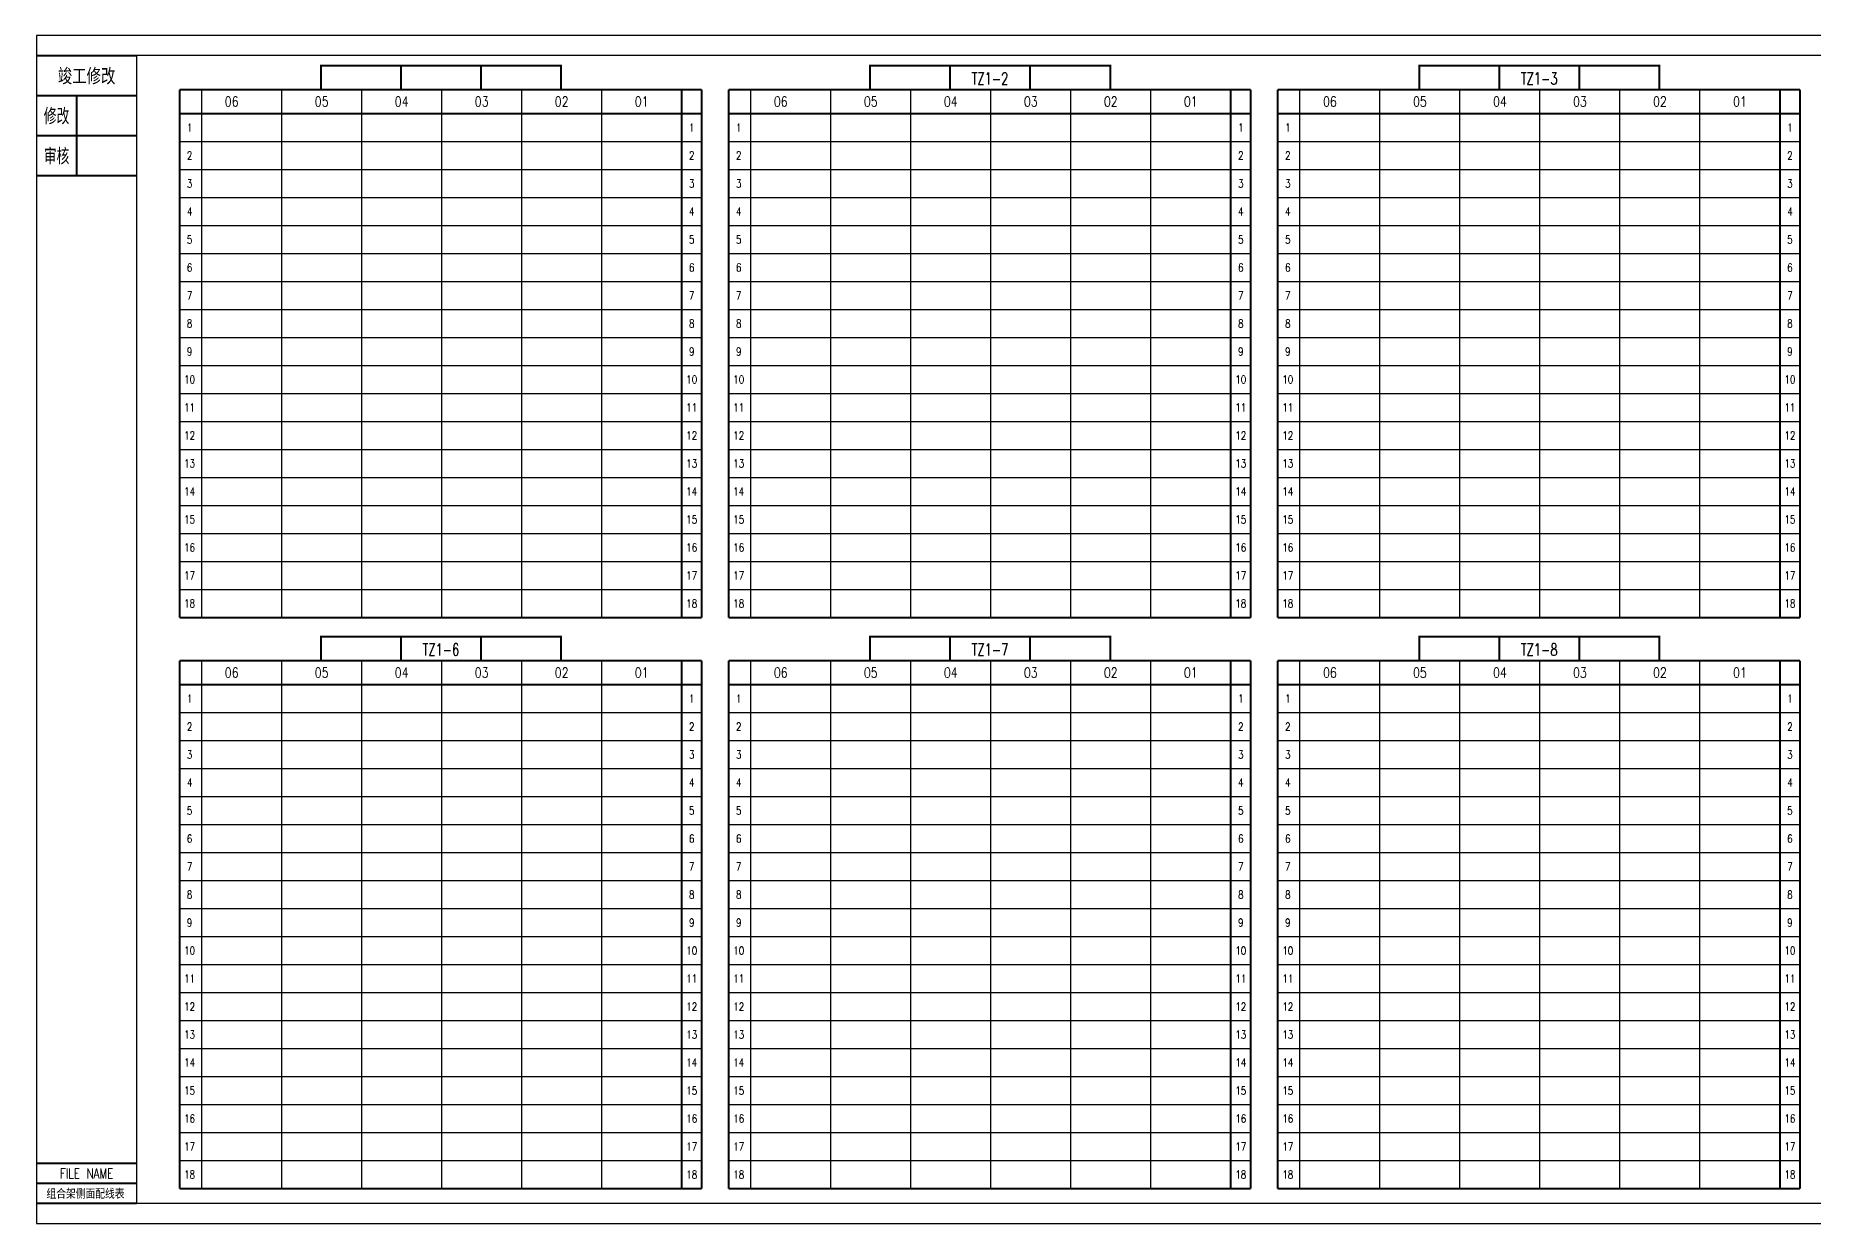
# Model space of a CAD drawing. Extents: x -42 to 714, y -278 to 19.
# Drawn here: x -41.5 to 402.9, y -277.5 to 19.5 of the extents above; entities that cross this region are included whole.
import ezdxf
from ezdxf.enums import TextEntityAlignment as Align

# ---------------------------------------------------------------- set-up
doc = ezdxf.new("R2010")
doc.units = 0
doc.header["$MEASUREMENT"] = 0
doc.layers.get('0').update_dxf_attribs({"linetype": 'CONTINUOUS'})
doc.layers.add('DEFINE', color=7, linetype='CONTINUOUS')
doc.styles.add('CHINESE', font='txt.shx', dxfattribs={"width": 0.7, "bigfont": 'hztxt.shx'})
doc.styles.get("Standard").update_dxf_attribs({"font": 'txt.shx', "width": 0.7, "bigfont": 'hztxt.shx'})

msp = doc.modelspace()

# ---------------------------------------------------------------- linework, layer by layer
for points in [[(713.63, 19.5), (-41.27, 19.5)], [(-41.27, 19.5), (-41.27, -277.5)], [(-16.27, 14.5), (-16.27, -272.5)], [(0, -126), (0, 6)], [(20, -126), (20, 6)], [(40, -126), (40, 6)], [(60, -126), (60, 6)], [(80, -126), (80, 6)], [(100, -126), (100, 6)], [(137.27, -126), (137.27, 6)], [(157.27, -126), (157.27, 6)], [(177.27, -126), (177.27, 6)], [(197.27, -126), (197.27, 6)], [(217.27, -126), (217.27, 6)], [(237.27, -126), (237.27, 6)], [(274.54, -126), (274.54, 6)], [(294.54, -126), (294.54, 6)], [(314.54, -126), (314.54, 6)], [(334.54, -126), (334.54, 6)], [(354.54, -126), (354.54, 6)], [(374.54, -126), (374.54, 6)], [(-5.52, -7), (-5.52, -7)], [(-5.52, -7), (0, -7)], [(0, -7), (125, -7)], [(131.75, -7), (131.75, -7)], [(131.75, -7), (137.27, -7)], [(137.27, -7), (262.27, -7)], [(269.02, -7), (269.02, -7)], [(269.02, -7), (274.54, -7)], [(274.54, -7), (399.54, -7)], [(-5.52, -14), (-5.52, -14)], [(-5.52, -14), (0, -14)], [(0, -14), (125, -14)], [(131.75, -14), (131.75, -14)], [(131.75, -14), (137.27, -14)], [(137.27, -14), (262.27, -14)], [(269.02, -14), (269.02, -14)], [(269.02, -14), (274.54, -14)], [(274.54, -14), (399.54, -14)], [(-5.52, -21), (-5.52, -21)], [(-5.52, -21), (0, -21)], [(0, -21), (125, -21)], [(131.75, -21), (131.75, -21)], [(131.75, -21), (137.27, -21)], [(137.27, -21), (262.27, -21)], [(269.02, -21), (269.02, -21)], [(269.02, -21), (274.54, -21)], [(274.54, -21), (399.54, -21)], [(-5.52, -28), (-5.52, -28)], [(-5.52, -28), (0, -28)], [(0, -28), (125, -28)], [(131.75, -28), (131.75, -28)], [(131.75, -28), (137.27, -28)], [(137.27, -28), (262.27, -28)], [(269.02, -28), (269.02, -28)], [(269.02, -28), (274.54, -28)], [(274.54, -28), (399.54, -28)], [(-5.52, -35), (-5.52, -35)], [(-5.52, -35), (0, -35)], [(0, -35), (125, -35)], [(131.75, -35), (131.75, -35)], [(131.75, -35), (137.27, -35)], [(137.27, -35), (262.27, -35)], [(269.02, -35), (269.02, -35)], [(269.02, -35), (274.54, -35)], [(274.54, -35), (399.54, -35)], [(-5.52, -42), (-5.52, -42)], [(-5.52, -42), (0, -42)], [(0, -42), (125, -42)], [(131.75, -42), (131.75, -42)], [(131.75, -42), (137.27, -42)], [(137.27, -42), (262.27, -42)], [(269.02, -42), (269.02, -42)], [(269.02, -42), (274.54, -42)], [(274.54, -42), (399.54, -42)], [(-5.52, -49), (-5.52, -49)], [(-5.52, -49), (0, -49)], [(0, -49), (125, -49)], [(131.75, -49), (131.75, -49)], [(131.75, -49), (137.27, -49)], [(137.27, -49), (262.27, -49)], [(269.02, -49), (269.02, -49)], [(269.02, -49), (274.54, -49)], [(274.54, -49), (399.54, -49)], [(-5.52, -56), (-5.52, -56)], [(-5.52, -56), (0, -56)], [(0, -56), (125, -56)], [(131.75, -56), (131.75, -56)], [(131.75, -56), (137.27, -56)], [(137.27, -56), (262.27, -56)], [(269.02, -56), (269.02, -56)], [(269.02, -56), (274.54, -56)], [(274.54, -56), (399.54, -56)], [(-5.52, -63), (-5.52, -63)], [(-5.52, -63), (0, -63)], [(0, -63), (125, -63)], [(131.75, -63), (131.75, -63)], [(131.75, -63), (137.27, -63)], [(137.27, -63), (262.27, -63)], [(269.02, -63), (269.02, -63)], [(269.02, -63), (274.54, -63)], [(274.54, -63), (399.54, -63)], [(-5.52, -70), (-5.52, -70)], [(-5.52, -70), (0, -70)], [(0, -70), (125, -70)], [(131.75, -70), (131.75, -70)], [(131.75, -70), (137.27, -70)], [(137.27, -70), (262.27, -70)], [(269.02, -70), (269.02, -70)], [(269.02, -70), (274.54, -70)], [(274.54, -70), (399.54, -70)], [(-5.52, -77), (-5.52, -77)], [(-5.52, -77), (0, -77)], [(0, -77), (125, -77)], [(131.75, -77), (131.75, -77)], [(131.75, -77), (137.27, -77)], [(137.27, -77), (262.27, -77)], [(269.02, -77), (269.02, -77)], [(269.02, -77), (274.54, -77)], [(274.54, -77), (399.54, -77)], [(-5.52, -84), (-5.52, -84)], [(-5.52, -84), (0, -84)], [(0, -84), (125, -84)], [(131.75, -84), (131.75, -84)], [(131.75, -84), (137.27, -84)], [(137.27, -84), (262.27, -84)], [(269.02, -84), (269.02, -84)], [(269.02, -84), (274.54, -84)], [(274.54, -84), (399.54, -84)], [(-5.52, -91), (-5.52, -91)], [(-5.52, -91), (0, -91)], [(0, -91), (125, -91)], [(131.75, -91), (131.75, -91)], [(131.75, -91), (137.27, -91)], [(137.27, -91), (262.27, -91)], [(269.02, -91), (269.02, -91)], [(269.02, -91), (274.54, -91)], [(274.54, -91), (399.54, -91)], [(-5.52, -98), (-5.52, -98)], [(-5.52, -98), (0, -98)], [(0, -98), (125, -98)], [(131.75, -98), (131.75, -98)], [(131.75, -98), (137.27, -98)], [(137.27, -98), (262.27, -98)], [(269.02, -98), (269.02, -98)], [(269.02, -98), (274.54, -98)], [(274.54, -98), (399.54, -98)], [(-5.52, -105), (-5.52, -105)], [(-5.52, -105), (0, -105)], [(0, -105), (125, -105)], [(131.75, -105), (131.75, -105)], [(131.75, -105), (137.27, -105)], [(137.27, -105), (262.27, -105)], [(269.02, -105), (269.02, -105)], [(269.02, -105), (274.54, -105)], [(274.54, -105), (399.54, -105)], [(-5.52, -112), (-5.52, -112)], [(-5.52, -112), (0, -112)], [(0, -112), (125, -112)], [(131.75, -112), (131.75, -112)], [(131.75, -112), (137.27, -112)], [(137.27, -112), (262.27, -112)], [(269.02, -112), (269.02, -112)], [(269.02, -112), (274.54, -112)], [(274.54, -112), (399.54, -112)], [(-5.52, -119), (-5.52, -119)], [(-5.52, -119), (0, -119)], [(0, -119), (125, -119)], [(131.75, -119), (131.75, -119)], [(131.75, -119), (137.27, -119)], [(137.27, -119), (262.27, -119)], [(269.02, -119), (269.02, -119)], [(269.02, -119), (274.54, -119)], [(274.54, -119), (399.54, -119)], [(0, -268.79), (0, -136.79)], [(20, -268.79), (20, -136.79)], [(40, -268.79), (40, -136.79)], [(60, -268.79), (60, -136.79)], [(80, -268.79), (80, -136.79)], [(100, -268.79), (100, -136.79)], [(137.27, -268.79), (137.27, -136.79)], [(157.27, -268.79), (157.27, -136.79)], [(177.27, -268.79), (177.27, -136.79)], [(197.27, -268.79), (197.27, -136.79)], [(217.27, -268.79), (217.27, -136.79)], [(237.27, -268.79), (237.27, -136.79)], [(274.54, -268.79), (274.54, -136.79)], [(294.54, -268.79), (294.54, -136.79)], [(314.54, -268.79), (314.54, -136.79)], [(334.54, -268.79), (334.54, -136.79)], [(354.54, -268.79), (354.54, -136.79)], [(374.54, -268.79), (374.54, -136.79)], [(-5.52, -149.79), (-5.52, -149.79)], [(-5.52, -149.79), (0, -149.79)], [(0, -149.79), (125, -149.79)], [(131.75, -149.79), (131.75, -149.79)], [(131.75, -149.79), (137.27, -149.79)], [(137.27, -149.79), (262.27, -149.79)], [(269.02, -149.79), (269.02, -149.79)], [(269.02, -149.79), (274.54, -149.79)], [(274.54, -149.79), (399.54, -149.79)], [(-5.52, -156.79), (-5.52, -156.79)], [(-5.52, -156.79), (0, -156.79)], [(0, -156.79), (125, -156.79)], [(131.75, -156.79), (131.75, -156.79)], [(131.75, -156.79), (137.27, -156.79)], [(137.27, -156.79), (262.27, -156.79)], [(269.02, -156.79), (269.02, -156.79)], [(269.02, -156.79), (274.54, -156.79)], [(274.54, -156.79), (399.54, -156.79)], [(-5.52, -163.79), (-5.52, -163.79)], [(-5.52, -163.79), (0, -163.79)], [(0, -163.79), (125, -163.79)], [(131.75, -163.79), (131.75, -163.79)], [(131.75, -163.79), (137.27, -163.79)], [(137.27, -163.79), (262.27, -163.79)], [(269.02, -163.79), (269.02, -163.79)], [(269.02, -163.79), (274.54, -163.79)], [(274.54, -163.79), (399.54, -163.79)], [(-5.52, -170.79), (-5.52, -170.79)], [(-5.52, -170.79), (0, -170.79)], [(0, -170.79), (125, -170.79)], [(131.75, -170.79), (131.75, -170.79)], [(131.75, -170.79), (137.27, -170.79)], [(137.27, -170.79), (262.27, -170.79)], [(269.02, -170.79), (269.02, -170.79)], [(269.02, -170.79), (274.54, -170.79)], [(274.54, -170.79), (399.54, -170.79)], [(-5.52, -177.79), (-5.52, -177.79)], [(-5.52, -177.79), (0, -177.79)], [(0, -177.79), (125, -177.79)], [(131.75, -177.79), (131.75, -177.79)], [(131.75, -177.79), (137.27, -177.79)], [(137.27, -177.79), (262.27, -177.79)], [(269.02, -177.79), (269.02, -177.79)], [(269.02, -177.79), (274.54, -177.79)], [(274.54, -177.79), (399.54, -177.79)], [(-5.52, -184.79), (-5.52, -184.79)], [(-5.52, -184.79), (0, -184.79)], [(0, -184.79), (125, -184.79)], [(131.75, -184.79), (131.75, -184.79)], [(131.75, -184.79), (137.27, -184.79)], [(137.27, -184.79), (262.27, -184.79)], [(269.02, -184.79), (269.02, -184.79)], [(269.02, -184.79), (274.54, -184.79)], [(274.54, -184.79), (399.54, -184.79)], [(-5.52, -191.79), (-5.52, -191.79)], [(-5.52, -191.79), (0, -191.79)], [(0, -191.79), (125, -191.79)], [(131.75, -191.79), (131.75, -191.79)], [(131.75, -191.79), (137.27, -191.79)], [(137.27, -191.79), (262.27, -191.79)], [(269.02, -191.79), (269.02, -191.79)], [(269.02, -191.79), (274.54, -191.79)], [(274.54, -191.79), (399.54, -191.79)], [(-5.52, -198.79), (-5.52, -198.79)], [(-5.52, -198.79), (0, -198.79)], [(0, -198.79), (125, -198.79)], [(131.75, -198.79), (131.75, -198.79)], [(131.75, -198.79), (137.27, -198.79)], [(137.27, -198.79), (262.27, -198.79)], [(269.02, -198.79), (269.02, -198.79)], [(269.02, -198.79), (274.54, -198.79)], [(274.54, -198.79), (399.54, -198.79)], [(-5.52, -205.79), (-5.52, -205.79)], [(-5.52, -205.79), (0, -205.79)], [(0, -205.79), (125, -205.79)], [(131.75, -205.79), (131.75, -205.79)], [(131.75, -205.79), (137.27, -205.79)], [(137.27, -205.79), (262.27, -205.79)], [(269.02, -205.79), (269.02, -205.79)], [(269.02, -205.79), (274.54, -205.79)], [(274.54, -205.79), (399.54, -205.79)], [(-5.52, -212.79), (-5.52, -212.79)], [(-5.52, -212.79), (0, -212.79)], [(0, -212.79), (125, -212.79)], [(131.75, -212.79), (131.75, -212.79)], [(131.75, -212.79), (137.27, -212.79)], [(137.27, -212.79), (262.27, -212.79)], [(269.02, -212.79), (269.02, -212.79)], [(269.02, -212.79), (274.54, -212.79)], [(274.54, -212.79), (399.54, -212.79)], [(-5.52, -219.79), (-5.52, -219.79)], [(-5.52, -219.79), (0, -219.79)], [(0, -219.79), (125, -219.79)], [(131.75, -219.79), (131.75, -219.79)], [(131.75, -219.79), (137.27, -219.79)], [(137.27, -219.79), (262.27, -219.79)], [(269.02, -219.79), (269.02, -219.79)], [(269.02, -219.79), (274.54, -219.79)], [(274.54, -219.79), (399.54, -219.79)], [(-5.52, -226.79), (-5.52, -226.79)], [(-5.52, -226.79), (0, -226.79)], [(0, -226.79), (125, -226.79)], [(131.75, -226.79), (131.75, -226.79)], [(131.75, -226.79), (137.27, -226.79)], [(137.27, -226.79), (262.27, -226.79)], [(269.02, -226.79), (269.02, -226.79)], [(269.02, -226.79), (274.54, -226.79)], [(274.54, -226.79), (399.54, -226.79)], [(-5.52, -233.79), (-5.52, -233.79)], [(-5.52, -233.79), (0, -233.79)], [(0, -233.79), (125, -233.79)], [(131.75, -233.79), (131.75, -233.79)], [(131.75, -233.79), (137.27, -233.79)], [(137.27, -233.79), (262.27, -233.79)], [(269.02, -233.79), (269.02, -233.79)], [(269.02, -233.79), (274.54, -233.79)], [(274.54, -233.79), (399.54, -233.79)], [(-5.52, -240.79), (-5.52, -240.79)], [(-5.52, -240.79), (0, -240.79)], [(0, -240.79), (125, -240.79)], [(131.75, -240.79), (131.75, -240.79)], [(131.75, -240.79), (137.27, -240.79)], [(137.27, -240.79), (262.27, -240.79)], [(269.02, -240.79), (269.02, -240.79)], [(269.02, -240.79), (274.54, -240.79)], [(274.54, -240.79), (399.54, -240.79)], [(-5.52, -247.79), (-5.52, -247.79)], [(-5.52, -247.79), (0, -247.79)], [(0, -247.79), (125, -247.79)], [(131.75, -247.79), (131.75, -247.79)], [(131.75, -247.79), (137.27, -247.79)], [(137.27, -247.79), (262.27, -247.79)], [(269.02, -247.79), (269.02, -247.79)], [(269.02, -247.79), (274.54, -247.79)], [(274.54, -247.79), (399.54, -247.79)], [(-5.52, -254.79), (-5.52, -254.79)], [(-5.52, -254.79), (0, -254.79)], [(0, -254.79), (125, -254.79)], [(131.75, -254.79), (131.75, -254.79)], [(131.75, -254.79), (137.27, -254.79)], [(137.27, -254.79), (262.27, -254.79)], [(269.02, -254.79), (269.02, -254.79)], [(269.02, -254.79), (274.54, -254.79)], [(274.54, -254.79), (399.54, -254.79)], [(-5.52, -261.79), (-5.52, -261.79)], [(-5.52, -261.79), (0, -261.79)], [(0, -261.79), (125, -261.79)], [(131.75, -261.79), (131.75, -261.79)], [(131.75, -261.79), (137.27, -261.79)], [(137.27, -261.79), (262.27, -261.79)], [(269.02, -261.79), (269.02, -261.79)], [(269.02, -261.79), (274.54, -261.79)], [(274.54, -261.79), (399.54, -261.79)], [(708.63, -272.5), (-16.27, -272.5)], [(-41.27, -277.5), (713.63, -277.5)]]:
    msp.add_lwpolyline(points)
for points in [[(-41.27, 14.5, 0.5, 0.5, 0), (-16.27, 14.5, 0.5, 0.5, 0)], [(29.84, 6, 0.5, 0.5, 0), (29.84, 12, 0.5, 0.5, 0), (89.84, 12, 0.5, 0.5, 0), (89.84, 6, 0.5, 0.5, 0)], [(49.84, 6, 0.5, 0.5, 0), (49.84, 12, 0.5, 0.5, 0)], [(69.84, 12, 0.5, 0.5, 0), (69.84, 6, 0.5, 0.5, 0)], [(167.11, 6, 0.5, 0.5, 0), (167.11, 12, 0.5, 0.5, 0), (227.11, 12, 0.5, 0.5, 0), (227.11, 6, 0.5, 0.5, 0)], [(187.11, 6, 0.5, 0.5, 0), (187.11, 12, 0.5, 0.5, 0)], [(207.11, 12, 0.5, 0.5, 0), (207.11, 6, 0.5, 0.5, 0)], [(304.38, 6, 0.5, 0.5, 0), (304.38, 12, 0.5, 0.5, 0), (364.38, 12, 0.5, 0.5, 0), (364.38, 6, 0.5, 0.5, 0)], [(324.38, 6, 0.5, 0.5, 0), (324.38, 12, 0.5, 0.5, 0)], [(344.38, 12, 0.5, 0.5, 0), (344.38, 6, 0.5, 0.5, 0)], [(-41.27, 4.5, 0.5, 0.5, 0), (-16.27, 4.5, 0.5, 0.5, 0)], [(-31.27, -15.5, 0.5, 0.5, 0), (-31.27, 4.5, 0.5, 0.5, 0)], [(-5.52, 6, 0.5, 0.5, 0), (-5.52, 6, 0.5, 0.5, 0)], [(0, 6, 0.5, 0.5, 0), (-5.52, 6, 0.5, 0.5, 0)], [(-5.52, 6, 0.5, 0.5, 0), (-5.52, -126, 0.5, 0.5, 0)], [(125, 6, 0.5, 0.5, 0), (0, 6, 0.5, 0.5, 0)], [(120, -126, 0.5, 0.5, 0), (120, 6, 0.5, 0.5, 0)], [(125, -126, 0.5, 0.5, 0), (125, 6, 0.5, 0.5, 0)], [(131.75, 6, 0.5, 0.5, 0), (131.75, 6, 0.5, 0.5, 0)], [(137.27, 6, 0.5, 0.5, 0), (131.75, 6, 0.5, 0.5, 0)], [(131.75, 6, 0.5, 0.5, 0), (131.75, -126, 0.5, 0.5, 0)], [(262.27, 6, 0.5, 0.5, 0), (137.27, 6, 0.5, 0.5, 0)], [(257.27, -126, 0.5, 0.5, 0), (257.27, 6, 0.5, 0.5, 0)], [(262.27, -126, 0.5, 0.5, 0), (262.27, 6, 0.5, 0.5, 0)], [(269.02, 6, 0.5, 0.5, 0), (269.02, 6, 0.5, 0.5, 0)], [(274.54, 6, 0.5, 0.5, 0), (269.02, 6, 0.5, 0.5, 0)], [(269.02, 6, 0.5, 0.5, 0), (269.02, -126, 0.5, 0.5, 0)], [(399.54, 6, 0.5, 0.5, 0), (274.54, 6, 0.5, 0.5, 0)], [(394.54, -126, 0.5, 0.5, 0), (394.54, 6, 0.5, 0.5, 0)], [(399.54, -126, 0.5, 0.5, 0), (399.54, 6, 0.5, 0.5, 0)], [(-5.52, 0, 0.5, 0.5, 0), (-5.52, 0, 0.5, 0.5, 0)], [(-5.52, 0, 0.5, 0.5, 0), (0, 0, 0.5, 0.5, 0)], [(0, 0, 0.5, 0.5, 0), (125, 0, 0.5, 0.5, 0)], [(131.75, 0, 0.5, 0.5, 0), (131.75, 0, 0.5, 0.5, 0)], [(131.75, 0, 0.5, 0.5, 0), (137.27, 0, 0.5, 0.5, 0)], [(137.27, 0, 0.5, 0.5, 0), (262.27, 0, 0.5, 0.5, 0)], [(269.02, 0, 0.5, 0.5, 0), (269.02, 0, 0.5, 0.5, 0)], [(269.02, 0, 0.5, 0.5, 0), (274.54, 0, 0.5, 0.5, 0)], [(274.54, 0, 0.5, 0.5, 0), (399.54, 0, 0.5, 0.5, 0)], [(-41.27, -5.5, 0.5, 0.5, 0), (-16.27, -5.5, 0.5, 0.5, 0)], [(-41.27, -15.5, 0.5, 0.5, 0), (-16.27, -15.5, 0.5, 0.5, 0)], [(-5.52, -126, 0.5, 0.5, 0), (-5.52, -126, 0.5, 0.5, 0)], [(-5.52, -126, 0.5, 0.5, 0), (0, -126, 0.5, 0.5, 0)], [(0, -126, 0.5, 0.5, 0), (125, -126, 0.5, 0.5, 0)], [(131.75, -126, 0.5, 0.5, 0), (131.75, -126, 0.5, 0.5, 0)], [(131.75, -126, 0.5, 0.5, 0), (137.27, -126, 0.5, 0.5, 0)], [(137.27, -126, 0.5, 0.5, 0), (262.27, -126, 0.5, 0.5, 0)], [(269.02, -126, 0.5, 0.5, 0), (269.02, -126, 0.5, 0.5, 0)], [(269.02, -126, 0.5, 0.5, 0), (274.54, -126, 0.5, 0.5, 0)], [(274.54, -126, 0.5, 0.5, 0), (399.54, -126, 0.5, 0.5, 0)], [(29.84, -136.79, 0.5, 0.5, 0), (29.84, -130.79, 0.5, 0.5, 0), (89.84, -130.79, 0.5, 0.5, 0), (89.84, -136.79, 0.5, 0.5, 0)], [(49.84, -136.79, 0.5, 0.5, 0), (49.84, -130.79, 0.5, 0.5, 0)], [(69.84, -130.79, 0.5, 0.5, 0), (69.84, -136.79, 0.5, 0.5, 0)], [(167.11, -136.79, 0.5, 0.5, 0), (167.11, -130.79, 0.5, 0.5, 0), (227.11, -130.79, 0.5, 0.5, 0), (227.11, -136.79, 0.5, 0.5, 0)], [(187.11, -136.79, 0.5, 0.5, 0), (187.11, -130.79, 0.5, 0.5, 0)], [(207.11, -130.79, 0.5, 0.5, 0), (207.11, -136.79, 0.5, 0.5, 0)], [(304.38, -136.79, 0.5, 0.5, 0), (304.38, -130.79, 0.5, 0.5, 0), (364.38, -130.79, 0.5, 0.5, 0), (364.38, -136.79, 0.5, 0.5, 0)], [(324.38, -136.79, 0.5, 0.5, 0), (324.38, -130.79, 0.5, 0.5, 0)], [(344.38, -130.79, 0.5, 0.5, 0), (344.38, -136.79, 0.5, 0.5, 0)], [(-5.52, -136.79, 0.5, 0.5, 0), (-5.52, -136.79, 0.5, 0.5, 0)], [(0, -136.79, 0.5, 0.5, 0), (-5.52, -136.79, 0.5, 0.5, 0)], [(-5.52, -136.79, 0.5, 0.5, 0), (-5.52, -268.79, 0.5, 0.5, 0)], [(125, -136.79, 0.5, 0.5, 0), (0, -136.79, 0.5, 0.5, 0)], [(120, -268.79, 0.5, 0.5, 0), (120, -136.79, 0.5, 0.5, 0)], [(125, -268.79, 0.5, 0.5, 0), (125, -136.79, 0.5, 0.5, 0)], [(131.75, -136.79, 0.5, 0.5, 0), (131.75, -136.79, 0.5, 0.5, 0)], [(137.27, -136.79, 0.5, 0.5, 0), (131.75, -136.79, 0.5, 0.5, 0)], [(131.75, -136.79, 0.5, 0.5, 0), (131.75, -268.79, 0.5, 0.5, 0)], [(262.27, -136.79, 0.5, 0.5, 0), (137.27, -136.79, 0.5, 0.5, 0)], [(257.27, -268.79, 0.5, 0.5, 0), (257.27, -136.79, 0.5, 0.5, 0)], [(262.27, -268.79, 0.5, 0.5, 0), (262.27, -136.79, 0.5, 0.5, 0)], [(269.02, -136.79, 0.5, 0.5, 0), (269.02, -136.79, 0.5, 0.5, 0)], [(274.54, -136.79, 0.5, 0.5, 0), (269.02, -136.79, 0.5, 0.5, 0)], [(269.02, -136.79, 0.5, 0.5, 0), (269.02, -268.79, 0.5, 0.5, 0)], [(399.54, -136.79, 0.5, 0.5, 0), (274.54, -136.79, 0.5, 0.5, 0)], [(394.54, -268.79, 0.5, 0.5, 0), (394.54, -136.79, 0.5, 0.5, 0)], [(399.54, -268.79, 0.5, 0.5, 0), (399.54, -136.79, 0.5, 0.5, 0)], [(-5.52, -142.79, 0.5, 0.5, 0), (-5.52, -142.79, 0.5, 0.5, 0)], [(-5.52, -142.79, 0.5, 0.5, 0), (0, -142.79, 0.5, 0.5, 0)], [(0, -142.79, 0.5, 0.5, 0), (125, -142.79, 0.5, 0.5, 0)], [(131.75, -142.79, 0.5, 0.5, 0), (131.75, -142.79, 0.5, 0.5, 0)], [(131.75, -142.79, 0.5, 0.5, 0), (137.27, -142.79, 0.5, 0.5, 0)], [(137.27, -142.79, 0.5, 0.5, 0), (262.27, -142.79, 0.5, 0.5, 0)], [(269.02, -142.79, 0.5, 0.5, 0), (269.02, -142.79, 0.5, 0.5, 0)], [(269.02, -142.79, 0.5, 0.5, 0), (274.54, -142.79, 0.5, 0.5, 0)], [(274.54, -142.79, 0.5, 0.5, 0), (399.54, -142.79, 0.5, 0.5, 0)], [(-41.27, -262.5, 0.5, 0.5, 0), (-16.27, -262.5, 0.5, 0.5, 0)], [(-41.27, -267.5, 0.5, 0.5, 0), (-16.27, -267.5, 0.5, 0.5, 0)], [(-5.52, -268.79, 0.5, 0.5, 0), (-5.52, -268.79, 0.5, 0.5, 0)], [(-5.52, -268.79, 0.5, 0.5, 0), (0, -268.79, 0.5, 0.5, 0)], [(0, -268.79, 0.5, 0.5, 0), (125, -268.79, 0.5, 0.5, 0)], [(131.75, -268.79, 0.5, 0.5, 0), (131.75, -268.79, 0.5, 0.5, 0)], [(131.75, -268.79, 0.5, 0.5, 0), (137.27, -268.79, 0.5, 0.5, 0)], [(137.27, -268.79, 0.5, 0.5, 0), (262.27, -268.79, 0.5, 0.5, 0)], [(269.02, -268.79, 0.5, 0.5, 0), (269.02, -268.79, 0.5, 0.5, 0)], [(269.02, -268.79, 0.5, 0.5, 0), (274.54, -268.79, 0.5, 0.5, 0)], [(274.54, -268.79, 0.5, 0.5, 0), (399.54, -268.79, 0.5, 0.5, 0)], [(-16.27, -272.5, 0.5, 0.5, 0), (-41.27, -272.5, 0.5, 0.5, 0)]]:
    msp.add_lwpolyline(points, format="xyseb")
at = {"layer": 'DEFINE'}
msp.add_line((708.63, 14.5), (-16.27, 14.5), dxfattribs=at)

# ---------------------------------------------------------------- texts
at = {"style": 'CHINESE'}
for s, width, p in [('竣工修改', 0.9, (-28.77, 9.5)), ('修改', 0.8, (-36.27, -0.5)), ('审核', 0.8, (-36.27, -10.5))]:
    msp.add_text(s, height=4, dxfattribs=dict(at, width=width)).set_placement(p, align=Align.MIDDLE)
for s, height, width, p in [('06', 2.5, 0.8, (7.5, 3)), ('05', 2.5, 0.8, (30, 3)), ('04', 2.5, 0.8, (50, 3)), ('03', 2.5, 0.8, (70, 3)), ('02', 2.5, 0.8, (90, 3)), ('01', 2.5, 0.8, (110, 3)), ('06', 2.5, 0.8, (144.77, 3)), ('05', 2.5, 0.8, (167.27, 3)), ('04', 2.5, 0.8, (187.27, 3)), ('03', 2.5, 0.8, (207.27, 3)), ('02', 2.5, 0.8, (227.27, 3)), ('01', 2.5, 0.8, (247.27, 3)), ('06', 2.5, 0.8, (282.04, 3)), ('05', 2.5, 0.8, (304.54, 3)), ('04', 2.5, 0.8, (324.54, 3)), ('03', 2.5, 0.8, (344.54, 3)), ('02', 2.5, 0.8, (364.54, 3)), ('01', 2.5, 0.8, (384.54, 3)), ('1', 2, 0.8, (-3.02, -3.5)), ('1', 2, 0.8, (122.5, -3.5)), ('1', 2, 0.8, (134.25, -3.5)), ('1', 2, 0.8, (259.77, -3.5)), ('1', 2, 0.8, (271.52, -3.5)), ('1', 2, 0.8, (397.04, -3.5)), ('2', 2, 0.8, (-3.02, -10.5)), ('2', 2, 0.8, (122.5, -10.5)), ('2', 2, 0.8, (134.25, -10.5)), ('2', 2, 0.8, (259.77, -10.5)), ('2', 2, 0.8, (271.52, -10.5)), ('2', 2, 0.8, (397.04, -10.5)), ('3', 2, 0.8, (-3.02, -17.5)), ('3', 2, 0.8, (122.5, -17.5)), ('3', 2, 0.8, (134.25, -17.5)), ('3', 2, 0.8, (259.77, -17.5)), ('3', 2, 0.8, (271.52, -17.5)), ('3', 2, 0.8, (397.04, -17.5)), ('4', 2, 0.8, (-3.02, -24.5)), ('4', 2, 0.8, (122.5, -24.5)), ('4', 2, 0.8, (134.25, -24.5)), ('4', 2, 0.8, (259.77, -24.5)), ('4', 2, 0.8, (271.52, -24.5)), ('4', 2, 0.8, (397.04, -24.5)), ('5', 2, 0.8, (-3.02, -31.5)), ('5', 2, 0.8, (122.5, -31.5)), ('5', 2, 0.8, (134.25, -31.5)), ('5', 2, 0.8, (259.77, -31.5)), ('5', 2, 0.8, (271.52, -31.5)), ('5', 2, 0.8, (397.04, -31.5)), ('6', 2, 0.8, (-3.02, -38.5)), ('6', 2, 0.8, (122.5, -38.5)), ('6', 2, 0.8, (134.25, -38.5)), ('6', 2, 0.8, (259.77, -38.5)), ('6', 2, 0.8, (271.52, -38.5)), ('6', 2, 0.8, (397.04, -38.5)), ('7', 2, 0.8, (-3.02, -45.5)), ('7', 2, 0.8, (122.5, -45.5)), ('7', 2, 0.8, (134.25, -45.5)), ('7', 2, 0.8, (259.77, -45.5)), ('7', 2, 0.8, (271.52, -45.5)), ('7', 2, 0.8, (397.04, -45.5)), ('8', 2, 0.8, (-3.02, -52.5)), ('8', 2, 0.8, (122.5, -52.5)), ('8', 2, 0.8, (134.25, -52.5)), ('8', 2, 0.8, (259.77, -52.5)), ('8', 2, 0.8, (271.52, -52.5)), ('8', 2, 0.8, (397.04, -52.5)), ('9', 2, 0.8, (-3.02, -59.5)), ('9', 2, 0.8, (122.5, -59.5)), ('9', 2, 0.8, (134.25, -59.5)), ('9', 2, 0.8, (259.77, -59.5)), ('9', 2, 0.8, (271.52, -59.5)), ('9', 2, 0.8, (397.04, -59.5)), ('10', 2, 0.8, (-3.02, -66.5)), ('10', 2, 0.8, (122.5, -66.5)), ('10', 2, 0.8, (134.25, -66.5)), ('10', 2, 0.8, (259.77, -66.5)), ('10', 2, 0.8, (271.52, -66.5)), ('10', 2, 0.8, (397.04, -66.5)), ('11', 2, 0.8, (-3.02, -73.5)), ('11', 2, 0.8, (122.5, -73.5)), ('11', 2, 0.8, (134.25, -73.5)), ('11', 2, 0.8, (259.77, -73.5)), ('11', 2, 0.8, (271.52, -73.5)), ('11', 2, 0.8, (397.04, -73.5)), ('12', 2, 0.8, (-3.02, -80.5)), ('12', 2, 0.8, (122.5, -80.5)), ('12', 2, 0.8, (134.25, -80.5)), ('12', 2, 0.8, (259.77, -80.5)), ('12', 2, 0.8, (271.52, -80.5)), ('12', 2, 0.8, (397.04, -80.5)), ('13', 2, 0.8, (-3.02, -87.5)), ('13', 2, 0.8, (122.5, -87.5)), ('13', 2, 0.8, (134.25, -87.5)), ('13', 2, 0.8, (259.77, -87.5)), ('13', 2, 0.8, (271.52, -87.5)), ('13', 2, 0.8, (397.04, -87.5)), ('14', 2, 0.8, (-3.02, -94.5)), ('14', 2, 0.8, (122.5, -94.5)), ('14', 2, 0.8, (134.25, -94.5)), ('14', 2, 0.8, (259.77, -94.5)), ('14', 2, 0.8, (271.52, -94.5)), ('14', 2, 0.8, (397.04, -94.5)), ('15', 2, 0.8, (-3.02, -101.5)), ('15', 2, 0.8, (122.5, -101.5)), ('15', 2, 0.8, (134.25, -101.5)), ('15', 2, 0.8, (259.77, -101.5)), ('15', 2, 0.8, (271.52, -101.5)), ('15', 2, 0.8, (397.04, -101.5)), ('16', 2, 0.8, (-3.02, -108.5)), ('16', 2, 0.8, (122.5, -108.5)), ('16', 2, 0.8, (134.25, -108.5)), ('16', 2, 0.8, (259.77, -108.5)), ('16', 2, 0.8, (271.52, -108.5)), ('16', 2, 0.8, (397.04, -108.5)), ('17', 2, 0.8, (-3.02, -115.5)), ('17', 2, 0.8, (122.5, -115.5)), ('17', 2, 0.8, (134.25, -115.5)), ('17', 2, 0.8, (259.77, -115.5)), ('17', 2, 0.8, (271.52, -115.5)), ('17', 2, 0.8, (397.04, -115.5)), ('18', 2, 0.8, (-3.02, -122.5)), ('18', 2, 0.8, (122.5, -122.5)), ('18', 2, 0.8, (134.25, -122.5)), ('18', 2, 0.8, (259.77, -122.5)), ('18', 2, 0.8, (271.52, -122.5)), ('18', 2, 0.8, (397.04, -122.5)), ('06', 2.5, 0.8, (7.5, -139.79)), ('05', 2.5, 0.8, (30, -139.79)), ('04', 2.5, 0.8, (50, -139.79)), ('03', 2.5, 0.8, (70, -139.79)), ('02', 2.5, 0.8, (90, -139.79)), ('01', 2.5, 0.8, (110, -139.79)), ('06', 2.5, 0.8, (144.77, -139.79)), ('05', 2.5, 0.8, (167.27, -139.79)), ('04', 2.5, 0.8, (187.27, -139.79)), ('03', 2.5, 0.8, (207.27, -139.79)), ('02', 2.5, 0.8, (227.27, -139.79)), ('01', 2.5, 0.8, (247.27, -139.79)), ('06', 2.5, 0.8, (282.04, -139.79)), ('05', 2.5, 0.8, (304.54, -139.79)), ('04', 2.5, 0.8, (324.54, -139.79)), ('03', 2.5, 0.8, (344.54, -139.79)), ('02', 2.5, 0.8, (364.54, -139.79)), ('01', 2.5, 0.8, (384.54, -139.79)), ('1', 2, 0.8, (-3.02, -146.29)), ('1', 2, 0.8, (122.5, -146.29)), ('1', 2, 0.8, (134.25, -146.29)), ('1', 2, 0.8, (259.77, -146.29)), ('1', 2, 0.8, (271.52, -146.29)), ('1', 2, 0.8, (397.04, -146.29)), ('2', 2, 0.8, (-3.02, -153.29)), ('2', 2, 0.8, (122.5, -153.29)), ('2', 2, 0.8, (134.25, -153.29)), ('2', 2, 0.8, (259.77, -153.29)), ('2', 2, 0.8, (271.52, -153.29)), ('2', 2, 0.8, (397.04, -153.29)), ('3', 2, 0.8, (-3.02, -160.29)), ('3', 2, 0.8, (122.5, -160.29)), ('3', 2, 0.8, (134.25, -160.29)), ('3', 2, 0.8, (259.77, -160.29)), ('3', 2, 0.8, (271.52, -160.29)), ('3', 2, 0.8, (397.04, -160.29)), ('4', 2, 0.8, (-3.02, -167.29)), ('4', 2, 0.8, (122.5, -167.29)), ('4', 2, 0.8, (134.25, -167.29)), ('4', 2, 0.8, (259.77, -167.29)), ('4', 2, 0.8, (271.52, -167.29)), ('4', 2, 0.8, (397.04, -167.29)), ('5', 2, 0.8, (-3.02, -174.29)), ('5', 2, 0.8, (122.5, -174.29)), ('5', 2, 0.8, (134.25, -174.29)), ('5', 2, 0.8, (259.77, -174.29)), ('5', 2, 0.8, (271.52, -174.29)), ('5', 2, 0.8, (397.04, -174.29)), ('6', 2, 0.8, (-3.02, -181.29)), ('6', 2, 0.8, (122.5, -181.29)), ('6', 2, 0.8, (134.25, -181.29)), ('6', 2, 0.8, (259.77, -181.29)), ('6', 2, 0.8, (271.52, -181.29)), ('6', 2, 0.8, (397.04, -181.29)), ('7', 2, 0.8, (-3.02, -188.29)), ('7', 2, 0.8, (122.5, -188.29)), ('7', 2, 0.8, (134.25, -188.29)), ('7', 2, 0.8, (259.77, -188.29)), ('7', 2, 0.8, (271.52, -188.29)), ('7', 2, 0.8, (397.04, -188.29)), ('8', 2, 0.8, (-3.02, -195.29)), ('8', 2, 0.8, (122.5, -195.29)), ('8', 2, 0.8, (134.25, -195.29)), ('8', 2, 0.8, (259.77, -195.29)), ('8', 2, 0.8, (271.52, -195.29)), ('8', 2, 0.8, (397.04, -195.29)), ('9', 2, 0.8, (-3.02, -202.29)), ('9', 2, 0.8, (122.5, -202.29)), ('9', 2, 0.8, (134.25, -202.29)), ('9', 2, 0.8, (259.77, -202.29)), ('9', 2, 0.8, (271.52, -202.29)), ('9', 2, 0.8, (397.04, -202.29)), ('10', 2, 0.8, (-3.02, -209.29)), ('10', 2, 0.8, (122.5, -209.29)), ('10', 2, 0.8, (134.25, -209.29)), ('10', 2, 0.8, (259.77, -209.29)), ('10', 2, 0.8, (271.52, -209.29)), ('10', 2, 0.8, (397.04, -209.29)), ('11', 2, 0.8, (-3.02, -216.29)), ('11', 2, 0.8, (122.5, -216.29)), ('11', 2, 0.8, (134.25, -216.29)), ('11', 2, 0.8, (259.77, -216.29)), ('11', 2, 0.8, (271.52, -216.29)), ('11', 2, 0.8, (397.04, -216.29)), ('12', 2, 0.8, (-3.02, -223.29)), ('12', 2, 0.8, (122.5, -223.29)), ('12', 2, 0.8, (134.25, -223.29)), ('12', 2, 0.8, (259.77, -223.29)), ('12', 2, 0.8, (271.52, -223.29)), ('12', 2, 0.8, (397.04, -223.29)), ('13', 2, 0.8, (-3.02, -230.29)), ('13', 2, 0.8, (122.5, -230.29)), ('13', 2, 0.8, (134.25, -230.29)), ('13', 2, 0.8, (259.77, -230.29)), ('13', 2, 0.8, (271.52, -230.29)), ('13', 2, 0.8, (397.04, -230.29)), ('14', 2, 0.8, (-3.02, -237.29)), ('14', 2, 0.8, (122.5, -237.29)), ('14', 2, 0.8, (134.25, -237.29)), ('14', 2, 0.8, (259.77, -237.29)), ('14', 2, 0.8, (271.52, -237.29)), ('14', 2, 0.8, (397.04, -237.29)), ('15', 2, 0.8, (-3.02, -244.29)), ('15', 2, 0.8, (122.5, -244.29)), ('15', 2, 0.8, (134.25, -244.29)), ('15', 2, 0.8, (259.77, -244.29)), ('15', 2, 0.8, (271.52, -244.29)), ('15', 2, 0.8, (397.04, -244.29)), ('16', 2, 0.8, (-3.02, -251.29)), ('16', 2, 0.8, (122.5, -251.29)), ('16', 2, 0.8, (134.25, -251.29)), ('16', 2, 0.8, (259.77, -251.29)), ('16', 2, 0.8, (271.52, -251.29)), ('16', 2, 0.8, (397.04, -251.29)), ('17', 2, 0.8, (-3.02, -258.29)), ('17', 2, 0.8, (122.5, -258.29)), ('17', 2, 0.8, (134.25, -258.29)), ('17', 2, 0.8, (259.77, -258.29)), ('17', 2, 0.8, (271.52, -258.29)), ('17', 2, 0.8, (397.04, -258.29)), ('FILE NAME', 2.5, 0.75, (-28.77, -265)), ('18', 2, 0.8, (-3.02, -265.29)), ('18', 2, 0.8, (122.5, -265.29)), ('18', 2, 0.8, (134.25, -265.29)), ('18', 2, 0.8, (259.77, -265.29)), ('18', 2, 0.8, (271.52, -265.29)), ('18', 2, 0.8, (397.04, -265.29)), ('组合架侧面配线表', 2.5, 0.75, (-29.04, -269.95))]:
    msp.add_text(s, height=height, dxfattribs=dict(width=width)).set_placement(p, align=Align.MIDDLE)
at = {"layer": 'DEFINE', "width": 0.7}
for s, p in [('TZ1-2', (197.07, 7.25)), ('TZ1-3', (334.35, 7.25)), ('TZ1-6', (59.8, -135.54)), ('TZ1-7', (197.07, -135.54)), ('TZ1-8', (334.35, -135.54))]:
    msp.add_text(s, height=3, dxfattribs=at).set_placement(p, align=Align.CENTER)

doc.saveas('drawing.dxf')
